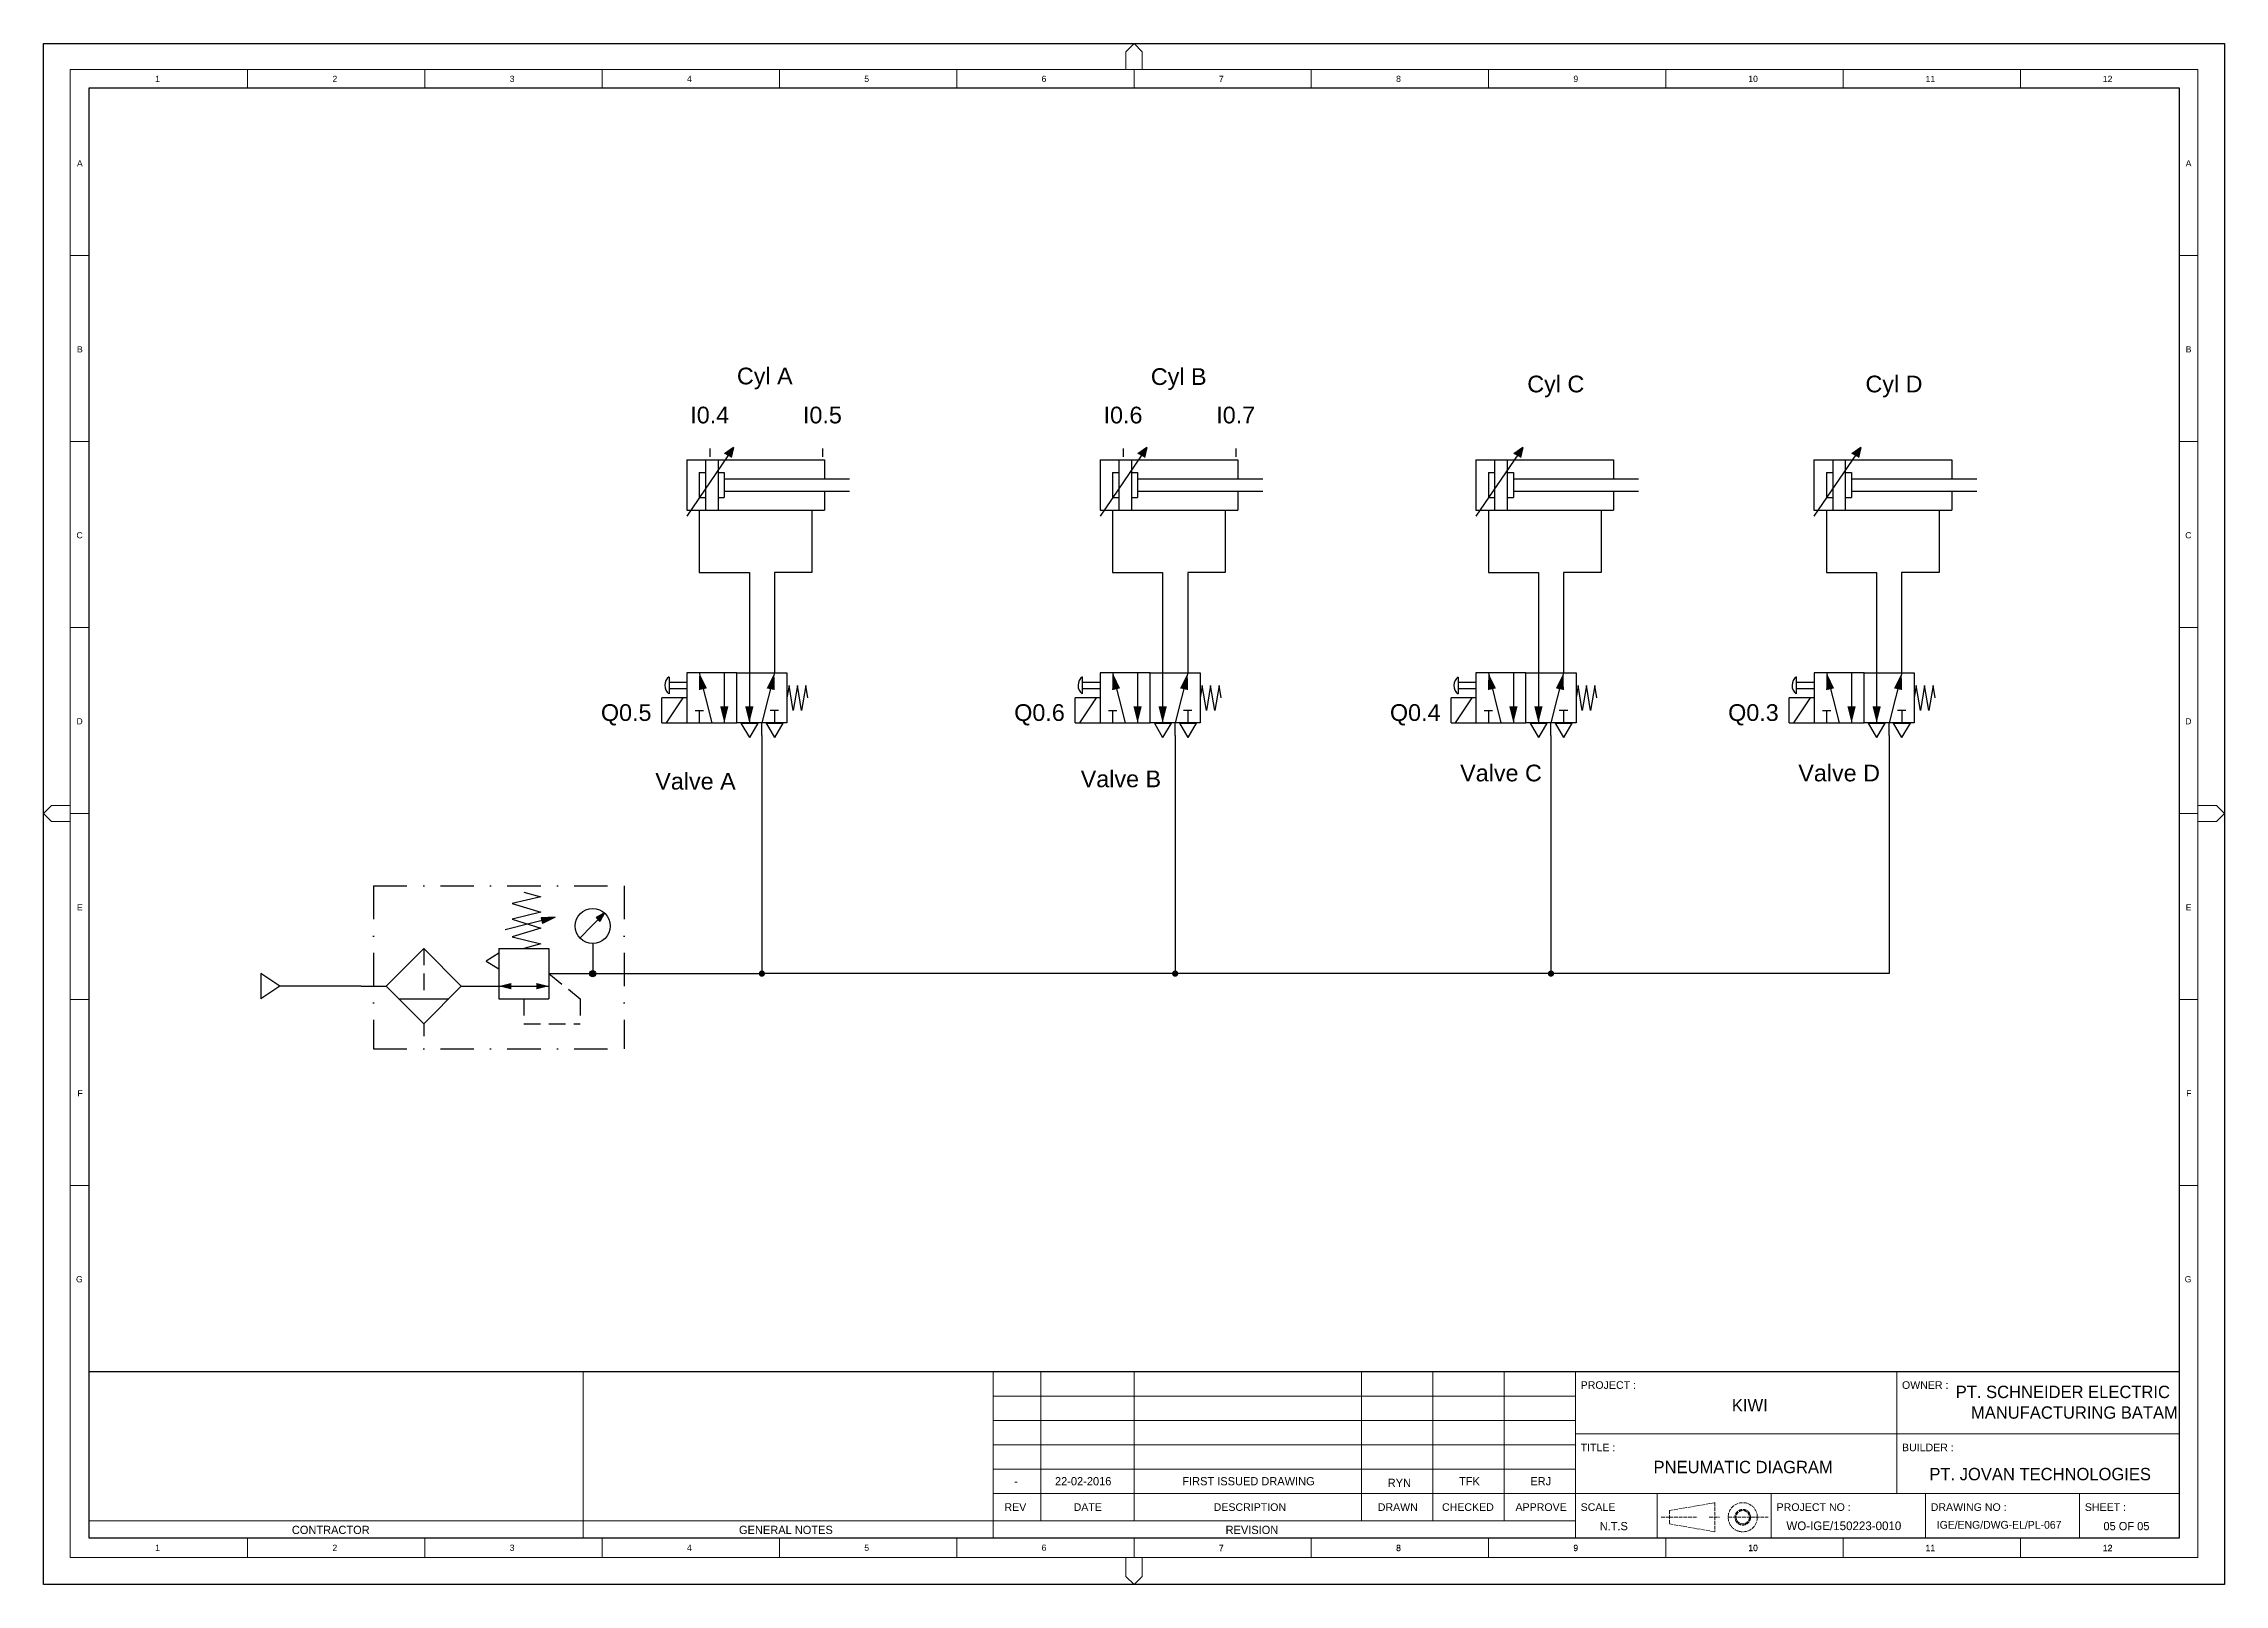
# Model space of a CAD drawing. Header units: millimetres. Extents: x 2435 to 5330, y 554 to 2599.
import ezdxf
from ezdxf.enums import TextEntityAlignment as Align

# ---------------------------------------------------------------- set-up
doc = ezdxf.new("R2010")
doc.units = ezdxf.units.MM
for name, pattern in [('ACAD_ISO02W100', [15, 12, -3]), ('AUSGEZOGEN', [0]), ('GESTRICHELT', [3, 2, -1]), ('STRICHPUNKTIERT', [8, 4, -2, 0, -2])]:
    doc.linetypes.add(name, pattern=pattern)
for name, color, linetype in [('1', 7, 'AUSGEZOGEN'), ('FORM', 7, 'Continuous'), ('Layer2', 7, 'ACAD_ISO02W100'), ('LINES', 7, 'AUSGEZOGEN'), ('TCONNECTIONS', 7, 'AUSGEZOGEN'), ('TITL-BLK', 7, 'Continuous')]:
    doc.layers.add(name, color=color, linetype=linetype)
doc.layers.add('DIMENSION', color=7, linetype='Continuous', lineweight=5)
doc.styles.add('ARIAL', font='arial.ttf')
doc.styles.get("Standard").update_dxf_attribs({"font": 'arial.ttf'})

# ---------------------------------------------------------------- blocks, each defined once
blk = doc.blocks.new('PAL2DXF')
at = {"layer": '1', "color": 7}
for p, q in [((4.12, 9), (-1.5, 0.75)), ((4.12, 9), (3.04, 8.23)), ((4.12, 9), (3.83, 7.79)), ((-1.5, 7.5), (15, 7.5)), ((-1.5, 7.5), (-1.5, 1.5)), ((0, 6), (0, 3)), ((0, 6), (0.75, 6)), ((0.75, 7.5), (0.75, 1.5)), ((2.25, 7.5), (2.25, 1.5)), ((2.25, 6), (3, 6)), ((3, 6), (3, 3)), ((3, 5.25), (18, 5.25)), ((15, 7.5), (15, 5.25)), ((0, 3), (0.75, 3)), ((2.25, 3), (3, 3)), ((3, 3.75), (18, 3.75)), ((15, 3.75), (15, 1.5)), ((-1.5, 1.5), (15, 1.5)), ((0, 1.5), (0, 0)), ((13.5, 1.5), (13.5, 0))]:
    blk.add_line(p, q, dxfattribs=at)
blk.add_solid([(4.12, 9), (3.83, 7.79), (3.04, 8.23)], dxfattribs=at)
blk = doc.blocks.new('0002O6')
at = {"layer": '1', "color": 7}
for p, q in [((-9.62, -2), (-9.62, -4)), ((-7.5, -1.5), (-7.5, -7.5)), ((-1.5, -1.5), (-7.5, -1.5)), ((-6, -1.5), (-4.5, -7.5)), ((-3, -1.5), (-3, -7.5)), ((-1.5, -7.5), (-1.5, -1.5)), ((-1.5, -7.5), (-1.5, -1.5)), ((-1.5, -1.5), (4.5, -1.5)), ((0, -1.5), (0, -7.5)), ((3, -1.5), (1.5, -7.5)), ((4.5, -1.5), (4.5, -7.5)), ((-10.47, -7.5), (-10.47, -4.5)), ((-7.47, -4.5), (-10.47, -4.5)), ((-7.97, -4.5), (-9.97, -7.5)), ((-9.62, -2.62), (-7.5, -2.62)), ((-9.62, -3.38), (-7.5, -3.38)), ((4.75, -3), (4.5, -4.5)), ((5.25, -6), (4.75, -3)), ((5.75, -3), (5.25, -6)), ((6.25, -6), (5.75, -3)), ((6.75, -3), (6.25, -6)), ((7, -4.5), (6.75, -3)), ((-10.47, -7.5), (-7.47, -7.5)), ((-7.5, -7.5), (-1.5, -7.5)), ((-6.5, -6), (-5.5, -6)), ((-6, -6), (-6, -7.5)), ((4.5, -7.5), (-1.5, -7.5)), ((3.5, -6), (2.5, -6)), ((3, -6), (3, -7.5))]:
    blk.add_line(p, q, dxfattribs=at)
blk.add_arc((-8.88, -3), 1.25, 126, 233, dxfattribs=at)
for points in [[(-6, -1.5), (-6.05, -3.56), (-5.08, -3.35)], [(3, -1.5), (3.05, -3.56), (2.08, -3.35)], [(-3, -7.5), (-2.5, -5.5), (-3.5, -5.5)], [(0, -7.5), (-0.5, -5.5), (0.5, -5.5)]]:
    blk.add_solid(points, dxfattribs=at)
blk = doc.blocks.new('0002O18')
at = {"layer": '1', "color": 7}
for p, q in [((-9.62, -2), (-9.62, -4)), ((-7.5, -1.5), (-7.5, -7.5)), ((-1.5, -1.5), (-7.5, -1.5)), ((-6, -1.5), (-4.5, -7.5)), ((-3, -1.5), (-3, -7.5)), ((-1.5, -7.5), (-1.5, -1.5)), ((-1.5, -7.5), (-1.5, -1.5)), ((-1.5, -1.5), (4.5, -1.5)), ((0, -1.5), (0, -7.5)), ((3, -1.5), (1.5, -7.5)), ((4.5, -1.5), (4.5, -7.5)), ((-10.47, -7.5), (-10.47, -4.5)), ((-7.47, -4.5), (-10.47, -4.5)), ((-7.97, -4.5), (-9.97, -7.5)), ((-9.62, -2.62), (-7.5, -2.62)), ((-9.62, -3.38), (-7.5, -3.38)), ((4.75, -3), (4.5, -4.5)), ((5.25, -6), (4.75, -3)), ((5.75, -3), (5.25, -6)), ((6.25, -6), (5.75, -3)), ((6.75, -3), (6.25, -6)), ((7, -4.5), (6.75, -3)), ((-10.47, -7.5), (-7.47, -7.5)), ((-7.5, -7.5), (-1.5, -7.5)), ((-6.5, -6), (-5.5, -6)), ((-6, -6), (-6, -7.5)), ((4.5, -7.5), (-1.5, -7.5)), ((3.5, -6), (2.5, -6)), ((3, -6), (3, -7.5))]:
    blk.add_line(p, q, dxfattribs=at)
blk.add_arc((-8.88, -3), 1.25, 126, 233, dxfattribs=at)
for points in [[(-6, -1.5), (-6.05, -3.56), (-5.08, -3.35)], [(3, -1.5), (3.05, -3.56), (2.08, -3.35)], [(-3, -7.5), (-2.5, -5.5), (-3.5, -5.5)], [(0, -7.5), (-0.5, -5.5), (0.5, -5.5)]]:
    blk.add_solid(points, dxfattribs=at)
blk = doc.blocks.new('PRV')
at = {"layer": '1', "color": 7, "linetype": 'STRICHPUNKTIERT'}
for p, q in [((1.5, 12), (1.5, -7.5)), ((1.5, 12), (31.5, 12)), ((31.5, 12), (31.5, -7.5)), ((1.5, -7.5), (31.5, -7.5))]:
    blk.add_line(p, q, dxfattribs=at)
at = {"layer": '1', "color": 7}
for p, q in [((21.54, 10.71), (18.11, 9.9)), ((19.5, 11.25), (21.54, 10.71)), ((23.25, 8.25), (17.25, 6.75)), ((18.11, 9.9), (21.54, 8.84)), ((21.54, 8.84), (18.11, 8.03)), ((18.11, 8.03), (21.54, 6.95)), ((23.25, 8.25), (21.58, 8.18)), ((21.58, 8.18), (21.75, 7.5)), ((23.25, 8.25), (21.75, 7.5)), ((29.16, 8.76), (26.22, 5.76)), ((29.16, 8.76), (28.14, 8.22)), ((28.14, 8.22), (28.59, 7.74)), ((29.16, 8.76), (28.59, 7.74)), ((21.54, 6.95), (18.11, 5.89)), ((18.11, 5.89), (21.54, 5.07)), ((7.5, 4.5), (3, 0)), ((7.5, 4.5), (12, 0)), ((16.5, 3.94), (15, 3)), ((15, 3), (16.5, 2.06)), ((16.5, 4.5), (22.5, 4.5)), ((16.5, 4.5), (16.5, -1.5)), ((16.5, 3.94), (16.5, 2.06)), ((21.54, 5.07), (19.5, 4.5)), ((22.5, 4.5), (22.5, -1.5)), ((27.75, 5.1), (27.75, 1.5)), ((0, 0), (3, 0)), ((3, 0), (7.5, -4.5)), ((12, 0), (7.5, -4.5)), ((12, 0), (13.5, 0)), ((13.5, 0), (16.5, 0)), ((16.5, 0), (22.5, 0)), ((22.5, 1.5), (33, 1.5)), ((28.12, 1.5), (27.38, 1.5)), ((28.12, 1.5), (27.38, 1.5)), ((4.5, -1.5), (10.5, -1.5)), ((16.5, -1.5), (22.5, -1.5)), ((7.5, -4.5), (7.5, -6))]:
    blk.add_line(p, q, dxfattribs=at)
at = {"layer": '1', "color": 7, "linetype": 'GESTRICHELT'}
for p, q in [((7.5, 4.5), (7.5, -1.5)), ((22.5, 1.5), (26.25, -1.5)), ((19.5, -1.5), (19.5, -4.5)), ((26.25, -1.5), (26.25, -4.5)), ((19.5, -4.5), (26.25, -4.5))]:
    blk.add_line(p, q, dxfattribs=at)
at = {"layer": '1', "color": 7, "const_width": 0.375}
blk.add_lwpolyline([(27.56, 1.5, 1), (27.94, 1.5, 1)], format="xyb", close=True, dxfattribs=at)
at = {"layer": '1', "color": 7}
for centre, radius in [((27.75, 7.2), 2.1), ((27.75, 1.5), 0.375), ((27.75, 1.5), 0.375)]:
    blk.add_circle(centre, radius, dxfattribs=at)
for points in [[(21.75, 7.5), (23.25, 8.25), (21.58, 8.18)], [(28.54, 7.72), (28.14, 8.22), (29.16, 8.76)], [(16.5, 0), (18, -0.38), (18, 0.38)], [(22.5, 0), (21, -0.38), (21, 0.38)]]:
    blk.add_solid(points, dxfattribs=at)
blk = doc.blocks.new('TRICON')
at = {"layer": 'TCONNECTIONS', "color": 7, "const_width": 0.375}
blk.add_lwpolyline([(-1.4375, 1.25, 1), (-1.0625, 1.25, 1)], format="xyb", close=True, dxfattribs=at)
blk = doc.blocks.new('PPE1')
at = {"layer": '1', "color": 7}
for p, q in [((0, 0), (0, -0.75)), ((0, -0.75), (-1.5, -3)), ((0, -0.75), (-1.5, -3)), ((0, -0.75), (1.5, -3)), ((-1.5, -3), (1.5, -3))]:
    blk.add_line(p, q, dxfattribs=at)
blk = doc.blocks.new('0002O48')
at = {"layer": '1', "color": 7}
for p, q in [((-9.62, -2), (-9.62, -4)), ((-7.5, -1.5), (-7.5, -7.5)), ((-1.5, -1.5), (-7.5, -1.5)), ((-6, -1.5), (-4.5, -7.5)), ((-3, -1.5), (-3, -7.5)), ((-1.5, -7.5), (-1.5, -1.5)), ((-1.5, -7.5), (-1.5, -1.5)), ((-1.5, -1.5), (4.5, -1.5)), ((0, -1.5), (0, -7.5)), ((3, -1.5), (1.5, -7.5)), ((4.5, -1.5), (4.5, -7.5)), ((-10.47, -7.5), (-10.47, -4.5)), ((-7.47, -4.5), (-10.47, -4.5)), ((-7.97, -4.5), (-9.97, -7.5)), ((-9.62, -2.62), (-7.5, -2.62)), ((-9.62, -3.38), (-7.5, -3.38)), ((4.75, -3), (4.5, -4.5)), ((5.25, -6), (4.75, -3)), ((5.75, -3), (5.25, -6)), ((6.25, -6), (5.75, -3)), ((6.75, -3), (6.25, -6)), ((7, -4.5), (6.75, -3)), ((-10.47, -7.5), (-7.47, -7.5)), ((-7.5, -7.5), (-1.5, -7.5)), ((-6.5, -6), (-5.5, -6)), ((-6, -6), (-6, -7.5)), ((4.5, -7.5), (-1.5, -7.5)), ((3.5, -6), (2.5, -6)), ((3, -6), (3, -7.5))]:
    blk.add_line(p, q, dxfattribs=at)
blk.add_arc((-8.88, -3), 1.25, 126, 233, dxfattribs=at)
for points in [[(-6, -1.5), (-6.05, -3.56), (-5.08, -3.35)], [(3, -1.5), (3.05, -3.56), (2.08, -3.35)], [(-3, -7.5), (-2.5, -5.5), (-3.5, -5.5)], [(0, -7.5), (-0.5, -5.5), (0.5, -5.5)]]:
    blk.add_solid(points, dxfattribs=at)
blk = doc.blocks.new('0002O65')
at = {"layer": '1', "color": 7}
for p, q in [((-9.62, -2), (-9.62, -4)), ((-7.5, -1.5), (-7.5, -7.5)), ((-1.5, -1.5), (-7.5, -1.5)), ((-6, -1.5), (-4.5, -7.5)), ((-3, -1.5), (-3, -7.5)), ((-1.5, -7.5), (-1.5, -1.5)), ((-1.5, -7.5), (-1.5, -1.5)), ((-1.5, -1.5), (4.5, -1.5)), ((0, -1.5), (0, -7.5)), ((3, -1.5), (1.5, -7.5)), ((4.5, -1.5), (4.5, -7.5)), ((-10.47, -7.5), (-10.47, -4.5)), ((-7.47, -4.5), (-10.47, -4.5)), ((-7.97, -4.5), (-9.97, -7.5)), ((-9.62, -2.62), (-7.5, -2.62)), ((-9.62, -3.38), (-7.5, -3.38)), ((4.75, -3), (4.5, -4.5)), ((5.25, -6), (4.75, -3)), ((5.75, -3), (5.25, -6)), ((6.25, -6), (5.75, -3)), ((6.75, -3), (6.25, -6)), ((7, -4.5), (6.75, -3)), ((-10.47, -7.5), (-7.47, -7.5)), ((-7.5, -7.5), (-1.5, -7.5)), ((-6.5, -6), (-5.5, -6)), ((-6, -6), (-6, -7.5)), ((4.5, -7.5), (-1.5, -7.5)), ((3.5, -6), (2.5, -6)), ((3, -6), (3, -7.5))]:
    blk.add_line(p, q, dxfattribs=at)
blk.add_arc((-8.88, -3), 1.25, 126, 233, dxfattribs=at)
for points in [[(-6, -1.5), (-6.05, -3.56), (-5.08, -3.35)], [(3, -1.5), (3.05, -3.56), (2.08, -3.35)], [(-3, -7.5), (-2.5, -5.5), (-3.5, -5.5)], [(0, -7.5), (-0.5, -5.5), (0.5, -5.5)]]:
    blk.add_solid(points, dxfattribs=at)
blk = doc.blocks.new('A$C6D947769')
at = {"lineweight": 9}
for p, q in [((3512.6, 4971.8), (3538.6, 4998.7)), ((3512.6, 4915), (3512.6, 4971.8)), ((3538.6, 4998.7), (3564.6, 4971.8)), ((3564.6, 4971.8), (3564.6, 4915)), ((662, 4854.4), (662, 4915)), ((1237.3, 4854.4), (1237.3, 4915)), ((1812.6, 4854.4), (1812.6, 4915)), ((2388, 4854.4), (2388, 4915)), ((2963.3, 4854.4), (2963.3, 4915)), ((3538.6, 4854.4), (3538.6, 4915)), ((4113.9, 4854.4), (4113.9, 4915)), ((4689.3, 4854.4), (4689.3, 4915)), ((5264.6, 4854.4), (5264.6, 4915)), ((5839.9, 4854.4), (5839.9, 4915)), ((6415.3, 4854.4), (6415.3, 4915)), ((86.6, 4311.6), (147.3, 4311.6)), ((6930, 4311.6), (6990.6, 4311.6)), ((86.6, 3708.2), (147.3, 3708.2)), ((6930, 3708.2), (6990.6, 3708.2)), ((86.6, 3104.8), (147.3, 3104.8)), ((6930, 3104.8), (6990.6, 3104.8)), ((0, 2501.3), (26, 2527.3)), ((26, 2475.3), (0, 2501.3)), ((26, 2527.3), (86.6, 2527.3)), ((86.6, 2501.3), (147.3, 2501.3)), ((6930, 2501.3), (6990.6, 2501.3)), ((6990.6, 2527.3), (7051.2, 2527.3)), ((7051.2, 2527.3), (7077.2, 2501.3)), ((7077.2, 2501.3), (7051.2, 2475.3)), ((86.6, 2475.3), (26, 2475.3)), ((7051.2, 2475.3), (6990.6, 2475.3)), ((86.6, 1897.9), (147.3, 1897.9)), ((6930, 1897.9), (6990.6, 1897.9)), ((86.6, 1294.5), (147.3, 1294.5)), ((6930, 1294.5), (6990.6, 1294.5)), ((1750.6, 691), (1750.6, 149.5)), ((3081.9, 691), (3081.9, 149.5)), ((3081.9, 691), (4830.3, 691)), ((3236, 206), (3236, 691)), ((3538.6, 691), (3538.6, 206)), ((4276.7, 691), (4276.7, 206)), ((4508.1, 691), (4508.1, 206)), ((4739.5, 691), (4739.5, 206)), ((4970.9, 691), (4970.9, 149.5)), ((3081.9, 610.9), (4970.9, 610.9)), ((3081.9, 531.9), (4970.9, 531.9)), ((3081.9, 452.9), (4970.9, 452.9)), ((4970.9, 488.6), (6930, 488.6)), ((3081.9, 374), (4970.9, 374)), ((3081.9, 295), (4970.9, 295)), ((4970.9, 295), (6930, 295)), ((5236, 295), (5236, 149.5)), ((5606.8, 295), (5606.8, 149.5)), ((6107, 295), (6107, 149.5)), ((6607.2, 295), (6607.2, 149.5)), ((1750.6, 206), (1750.6, 263.8)), ((147.3, 206), (3079.1, 206)), ((662, 88.8), (662, 149.5)), ((1237.3, 88.8), (1237.3, 149.5)), ((1750.6, 149.5), (1750.6, 206)), ((1812.6, 88.8), (1812.6, 149.5)), ((2388, 88.8), (2388, 149.5)), ((2963.3, 88.8), (2963.3, 149.5)), ((3081.9, 206), (4970.9, 206)), ((3538.6, 88.8), (3538.6, 149.5)), ((4113.9, 88.8), (4113.9, 149.5)), ((4113.9, 87.6), (4113.9, 148.3)), ((4689.3, 88.8), (4689.3, 149.5)), ((4689.3, 87.6), (4689.3, 148.3)), ((5264.6, 88.8), (5264.6, 149.5)), ((5264.6, 87.6), (5264.6, 148.3)), ((5839.9, 88.8), (5839.9, 149.5)), ((5839.9, 87.6), (5839.9, 148.3)), ((6415.3, 88.8), (6415.3, 149.5)), ((6415.3, 148.3), (6415.3, 87.6)), ((3564.6, 87.6), (3512.6, 87.6)), ((3512.6, 87.6), (3512.6, 26)), ((3564.6, 26), (3564.6, 87.6)), ((6415.3, 87.6), (5839.9, 87.6)), ((3512.6, 26), (3538.6, 0)), ((3538.6, 0), (3564.6, 26))]:
    blk.add_line(p, q, dxfattribs=at)
at = {"lineweight": 30}
blk.add_line((147.3, 691), (6930, 691), dxfattribs=at)
at = {"lineweight": 9, "ltscale": 100}
blk.add_line((6013.7, 691), (6013.7, 295), dxfattribs=at)
at = {"lineweight": 30}
for points in [[(0, 4998.7), (7077.2, 4998.7), (7077.2, 0), (0, 0)], [(147.3, 4855.6), (6930, 4855.6), (6930, 149.5), (147.3, 149.5)]]:
    blk.add_lwpolyline(points, close=True, dxfattribs=at)
at = {"lineweight": 9}
blk.add_lwpolyline([(86.6, 4915), (6990.6, 4915), (6990.6, 87.6), (86.6, 87.6)], close=True, dxfattribs=at)
at = {"layer": 'DIMENSION', "lineweight": 9, "ltscale": 50}
blk.add_line((4970.9, 206), (4970.9, 149.5), dxfattribs=at)
at = {"layer": 'Layer2', "lineweight": 9}
for p, q in [((5276.8, 217.9), (5249.4, 217.9)), ((5276.8, 239.7), (5424, 265.2)), ((5276.8, 239.7), (5276.8, 196.2)), ((5276.8, 217.9), (5367.2, 217.9)), ((5405.3, 217.9), (5438.5, 217.9)), ((5424, 265.2), (5424, 170.6)), ((5466.9, 217.9), (5596.6, 217.9)), ((5276.8, 196.2), (5424, 170.6))]:
    blk.add_line(p, q, dxfattribs=at)
for radius in [47.3, 25.3, 21.8]:
    blk.add_circle((5514.2, 217.9), radius, dxfattribs=at)
at = {"lineweight": 9, "ltscale": 100}
blk.add_attdef('BUILDER:', (6013.7, 691), '', height=0.268, dxfattribs=at)
at = {"layer": 'FORM', "lineweight": 9}
for s, insert, char_height, width, attachment_point in [('1', (369.7, 4874.2), 20.1, 40.156, 8), ('2', (945, 4874.2), 20.1, 40.156, 8), ('3', (1520.4, 4874.2), 20.1, 40.156, 8), ('4', (2095.7, 4874.2), 20.1, 40.156, 8), ('5', (2671, 4874.2), 20.1, 40.156, 8), ('6', (3246.4, 4874.2), 20.1, 40.156, 8), ('7', (3821.7, 4874.2), 20.1, 40.156, 8), ('8', (4397, 4874.2), 20.1, 40.156, 8), ('9', (4972.3, 4874.2), 20.1, 40.156, 8), ('10', (5547.7, 4874.2), 20.08, 40.156, 8), ('11', (6123, 4874.2), 20.08, 40.156, 8), ('12', (6698.3, 4874.2), 20.08, 40.156, 8), ('A', (126.9, 4610.5), 20.1, 40.156, 6), ('A', (6970.3, 4610.5), 20.1, 40.156, 6), ('B', (126.9, 4007.1), 20.1, 40.156, 6), ('B', (6970.3, 4007.1), 20.1, 40.156, 6), ('C', (126.9, 3403.6), 20.1, 40.156, 6), ('C', (6970.3, 3403.6), 20.1, 40.156, 6), ('D', (126.9, 2800.2), 20.1, 40.156, 6), ('D', (6970.3, 2800.2), 20.1, 40.156, 6), ('E', (126.9, 2196.8), 20.1, 40.156, 6), ('E', (6970.3, 2196.8), 20.1, 40.156, 6), ('F', (126.9, 1593.4), 20.1, 40.156, 6), ('F', (6970.3, 1593.4), 20.1, 40.156, 6), ('G', (126.9, 989.9), 20.1, 40.156, 6), ('G', (6970.3, 989.9), 20.1, 40.156, 6), ('{\\Fcdm_nc|c0;CONTRACTOR}', (805.6, 176.7), 26.77, 351.361, 4), ('{\\Fcdm_nc|c0;GENERAL NOTES}', (2256.7, 176.7), 26.77, 351.361, 4), ('{\\Fcdm_nc|c0;REVISION}', (3835.8, 176.7), 26.77, 351.361, 4), ('1', (369.7, 108.7), 20.1, 40.156, 8), ('2', (945, 108.7), 20.1, 40.156, 8), ('3', (1520.4, 108.7), 20.1, 40.156, 8), ('4', (2095.7, 108.7), 20.1, 40.156, 8), ('5', (2671, 108.7), 20.1, 40.156, 8), ('6', (3246.4, 108.7), 20.1, 40.156, 8), ('7', (3821.7, 108.7), 20.1, 40.156, 8), ('7', (3821.7, 107.5), 20.1, 40.156, 8), ('8', (4397, 108.7), 20.1, 40.156, 8), ('8', (4397, 107.5), 20.1, 40.156, 8), ('9', (4972.3, 108.7), 20.1, 40.156, 8), ('9', (4972.3, 107.5), 20.1, 40.156, 8), ('10', (5547.7, 108.7), 20.08, 40.156, 8), ('10', (5547.7, 107.5), 20.08, 40.156, 8), ('11', (6123, 108.7), 20.08, 40.156, 8), ('11', (6123, 107.5), 20.08, 40.156, 8), ('12', (6698.3, 108.7), 20.08, 40.156, 8), ('12', (6698.3, 107.5), 20.08, 40.156, 8)]:
    blk.add_mtext(s, dxfattribs=dict(at, insert=insert, char_height=char_height, width=width, attachment_point=attachment_point))
at = {"layer": 'TITL-BLK', "linetype": 'Continuous', "lineweight": 30, "style": 'ARIAL'}
for s, height, p in [('PROJECT :', 24.61, (4988.1, 634.5)), ('OWNER :', 24.61, (6030.9, 634.5)), ('TITLE :', 24.61, (4988.1, 432)), ('BUILDER :', 24.61, (6030.9, 432)), ('REV', 24.61, (3118.2, 238.5)), ('DATE', 24.61, (3342.7, 238.5)), ('DESCRIPTION', 24.606, (3797.2, 238.5)), ('DRAWN', 24.61, (4329.7, 238.5)), ('CHECKED', 24.61, (4538.2, 238.5)), ('APPROVE', 24.61, (4776.7, 238.5)), ('SCALE', 24.61, (4988.1, 238.5)), ('PROJECT NO :', 24.606, (5624, 238.5)), ('DRAWING NO :', 24.606, (6124.2, 238.5)), ('SHEET :', 24.61, (6624.5, 238.5))]:
    blk.add_text(s, height=height, dxfattribs=at).set_placement(p)

msp = doc.modelspace()

# ---------------------------------------------------------------- linework, layer by layer
at = {"layer": '1', "color": 7}
for p, q in [((3319.1, 2062), (3319.1, 2050.9)), ((3468.7, 2062), (3468.7, 2050.9)), ((3867.8, 2062), (3867.8, 2050.9)), ((4017.4, 2062), (4017.4, 2050.9)), ((3371.7, 1780.7), (3371.7, 1764.1)), ((3405, 1780.7), (3405, 1764.1)), ((3920.4, 1780.7), (3920.4, 1764.1)), ((3953.7, 1780.7), (3953.7, 1764.1)), ((4419.3, 1780.7), (4419.3, 1764.1)), ((4452.6, 1780.7), (4452.6, 1764.1)), ((4868.3, 1780.7), (4868.3, 1764.1)), ((4901.5, 1780.7), (4901.5, 1764.1)), ((3360.6, 1697.5), (3371.7, 1678.1)), ((3360.6, 1697.5), (3382.8, 1697.5)), ((3382.8, 1697.5), (3371.7, 1678.1)), ((3388.3, 1680.9), (3388.3, 1697.5)), ((3393.9, 1697.5), (3405, 1678.1)), ((3393.9, 1697.5), (3416, 1697.5)), ((3416, 1697.5), (3405, 1678.1)), ((3909.4, 1697.5), (3920.4, 1678.1)), ((3909.4, 1697.5), (3931.5, 1697.5)), ((3931.5, 1697.5), (3920.4, 1678.1)), ((3937.1, 1680.9), (3937.1, 1697.5)), ((3942.6, 1697.5), (3953.7, 1678.1)), ((3942.6, 1697.5), (3964.8, 1697.5)), ((3964.8, 1697.5), (3953.7, 1678.1)), ((4408.2, 1697.5), (4419.3, 1678.1)), ((4408.2, 1697.5), (4430.4, 1697.5)), ((4430.4, 1697.5), (4419.3, 1678.1)), ((4435.9, 1680.9), (4435.9, 1697.5)), ((4441.5, 1697.5), (4452.6, 1678.1)), ((4441.5, 1697.5), (4463.6, 1697.5)), ((4463.6, 1697.5), (4452.6, 1678.1)), ((4857.2, 1697.5), (4868.3, 1678.1)), ((4857.2, 1697.5), (4879.3, 1697.5)), ((4879.3, 1697.5), (4868.3, 1678.1)), ((4884.9, 1680.9), (4884.9, 1697.5)), ((4890.4, 1697.5), (4901.5, 1678.1)), ((4890.4, 1697.5), (4912.6, 1697.5)), ((4912.6, 1697.5), (4901.5, 1678.1))]:
    msp.add_line(p, q, dxfattribs=at)
at = {"layer": 'LINES', "color": 7}
for points in [[(3305.2, 1963.6), (3305.2, 1897.1), (3371.7, 1897.1), (3371.7, 1780.7)], [(3454.8, 1963.6), (3454.8, 1897.1), (3405, 1897.1), (3405, 1780.7)], [(3853.9, 1963.6), (3853.9, 1897.1), (3920.4, 1897.1), (3920.4, 1780.7)], [(4003.6, 1963.6), (4003.6, 1897.1), (3953.7, 1897.1), (3953.7, 1780.7)], [(4352.8, 1963.6), (4352.8, 1897.1), (4419.3, 1897.1), (4419.3, 1780.7)], [(4502.4, 1963.6), (4502.4, 1897.1), (4452.6, 1897.1), (4452.6, 1780.7)], [(4801.7, 1963.6), (4801.7, 1897.1), (4868.3, 1897.1), (4868.3, 1780.7)], [(4951.4, 1963.6), (4951.4, 1897.1), (4901.5, 1897.1), (4901.5, 1780.7)], [(3388.3, 1680.9), (3388.3, 1531.3), (3388.3, 1531.3), (3388.3, 1365)], [(3937.1, 1680.9), (3937.1, 1365), (3937.1, 1365)], [(4435.9, 1680.9), (4435.9, 1680.9), (4435.9, 1365), (4435.9, 1365)], [(4884.9, 1680.9), (4884.9, 1680.9), (4884.9, 1365), (4435.9, 1365)], [(3222.1, 1365), (3371.7, 1365), (3371.7, 1365), (3388.3, 1365)], [(3937.1, 1365), (3388.3, 1365), (3388.3, 1365)], [(4435.9, 1365), (3937.1, 1365), (3937.1, 1365)], [(2856.2, 1348.3), (2806.3, 1348.3), (2806.3, 1348.3), (2756.5, 1348.3)]]:
    msp.add_lwpolyline(points, dxfattribs=at)

# ---------------------------------------------------------------- block references
at = {"layer": '1', "xscale": 11.08559632405369, "yscale": 11.08559632405369, "zscale": 11.08559632405369}
for name, p in [('PAL2DXF', (3305.2, 1963.6)), ('PAL2DXF', (3853.9, 1963.6)), ('PAL2DXF', (4352.8, 1963.6)), ('PAL2DXF', (4801.7, 1963.6)), ('0002O6', (3371.7, 1780.7)), ('0002O18', (3920.4, 1780.7)), ('0002O48', (4419.3, 1780.7)), ('0002O65', (4868.3, 1780.7)), ('PRV', (2856.2, 1348.3)), ('TRICON', (3402.2, 1351.1)), ('TRICON', (3950.9, 1351.1)), ('TRICON', (4449.8, 1351.1))]:
    msp.add_blockref(name, p, dxfattribs=at)
at = {"layer": '1', "xscale": 11.08559632405369, "yscale": 11.08559632405369, "zscale": 11.08559632405369, "rotation": 270}
msp.add_blockref('PPE1', (2756.5, 1348.3), dxfattribs=at)
at = {"layer": 'DIMENSION', "ltscale": 50, "xscale": 0.4090818610681077, "yscale": 0.4090818610681077, "zscale": 0.4090818610681077}
msp.add_blockref('A$C6D947769', (2434.8, 554.3), dxfattribs=at)

# ---------------------------------------------------------------- texts
at = {"layer": '1', "color": 7}
for s, p in [('Cyl A', (3392.2, 2147)), ('Cyl B', (3941.7, 2146.2)), ('Cyl C', (4442.3, 2136.4)), ('Cyl D', (4891.3, 2136.4)), ('I0.4', (3319.1, 2095.2)), ('I0.5', (3468.7, 2095.2)), ('I0.6', (3867.8, 2095.2)), ('I0.7', (4017.4, 2095.2)), ('Valve A', (3300.2, 1609.2)), ('Valve B', (3865, 1612.3)), ('Valve C', (4369.6, 1620.1)), ('Valve D', (4818.5, 1620.1))]:
    msp.add_text(s, height=22.17, dxfattribs=at).set_placement(p, align=Align.CENTER)
for s, p in [('Q0.5', (3241.8, 1700.3)), ('Q0.6', (3790.5, 1700.3)), ('Q0.4', (4289.3, 1700.3)), ('Q0.3', (4738.3, 1700.3))]:
    msp.add_text(s, height=22.17, dxfattribs=at).set_placement(p, align=Align.RIGHT)
at = {"layer": 'FORM', "attachment_point": 4}
for s, insert, char_height, width in [('\\pi43.397;{\\Fextslim2|c0;PT. SCHNEIDER ELECTRIC \\P\\pi63.657;MANUFACTURING BATAM }', (4929.9, 796), 16.427, 374.812), ('\\pi162.22;{\\Fextslim2|c0;KIWI}', (4513.9, 792), 16.427, 374.812), ('\\pi18.824;{\\Fextslim2|c0;22-02-2016}', (3758.6, 691.2), 10.951, 123.797), ('\\pi64.096;{\\Fextslim2|c0;FIRST ISSUED DRAWING}', (3882.4, 691.2), 10.951, 301.953), ('\\pi64.096;{\\Fextslim2|c0;FIRST ISSUED DRAWING}', (3882.4, 691.2), 10.951, 301.953), ('\\pi34.917;{\\Fextslim2|c0;TFK}', (4279, 691.2), 10.951, 94.657), ('\\pi34.917;{\\Fextslim2|c0;ERJ}', (4373.6, 691.2), 10.951, 94.657), ('\\pi76.798;{\\Fextslim2|c0;PNEUMATIC DIAGRAM}', (4495.3, 710), 16.427, 374.812), ('\\pi43.397;{\\Fextslim2|c0;PT. JOVAN TECHNOLOGIES }', (4894.9, 700.6), 16.427, 374.812), ('\\pi27.869;{\\Fextslim2|c0;-}', (3695.5, 691.2), 10.951, 63.039), ('\\pi27.869;{\\Fextslim2|c0;-}', (3695.5, 691.2), 10.951, 63.039), ('\\pi34.917;{\\Fextslim2|c0;RYN}', (4184.3, 689.1), 10.951, 94.657), ('\\pi32.318;{\\Fextslim2|c0;N.T.S}', (4468.3, 631.6), 10.951, 108.442), ('\\pi25.346;{\\Fextslim2|c0;WO-IGE/150223-0010}', (4723.1, 632), 11.469, 214.324), ('\\pi10.468;{\\Fextslim2|c0;IGE/ENG/DWG-EL/PL-067}', (4937.6, 633.3), 10.365, 193.687), ('\\pi31.695;{\\Fextslim2|c0;05 OF 05}', (5137.7, 631.6), 10.951, 132.017)]:
    msp.add_mtext(s, dxfattribs=dict(at, insert=insert, char_height=char_height, width=width))

doc.saveas('drawing.dxf')
